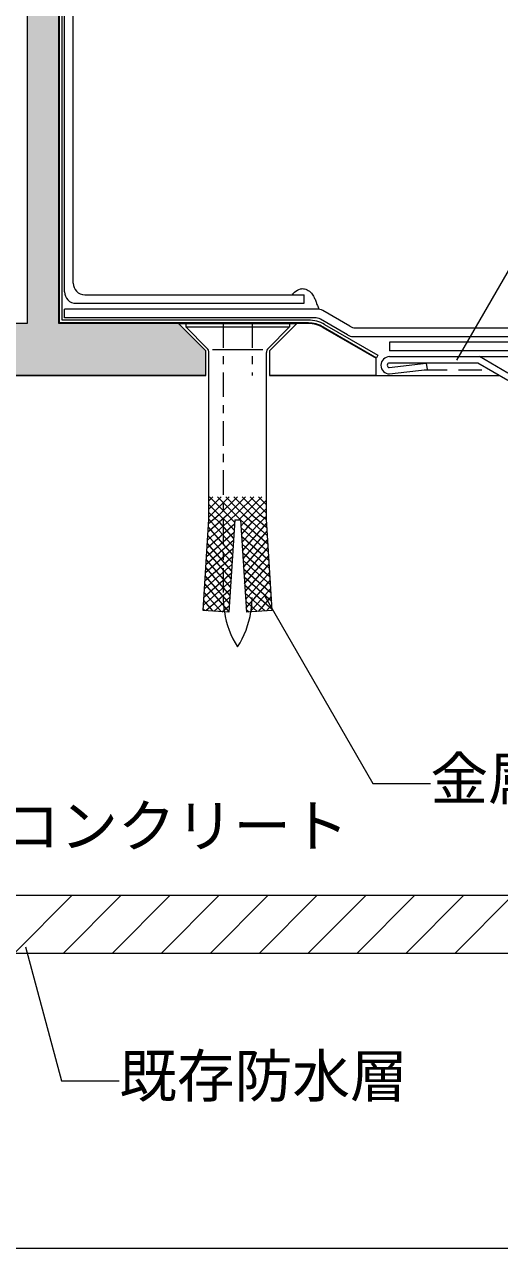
# Model space of a CAD drawing. Units: millimetres on the paper, with parts at other scales. Extents: x -135 to 135, y -94 to 92.
# Drawn here: x -37.4 to 3.8, y -88 to 18 of the extents above; entities that cross this region are included whole.
import ezdxf
from ezdxf.enums import TextEntityAlignment as Align

# ---------------------------------------------------------------- set-up
doc = ezdxf.new("R2010")
doc.units = ezdxf.units.MM
doc.linetypes.add('DASHED2', pattern=[3, 2, -1])
doc.linetypes.add('USER1', pattern=[4.23336, 2.11668, -0.70556, 0.70556, -0.70556])
for name, color, linetype, lineweight in [('0-7_絶縁シート', 7, 'Continuous', 18), ('1-3_断熱材', 5, 'DASHED2', 9), ('1-4_リベットルーフ', 3, 'Continuous', 9), ('1-5_ＦＬ鋼板・ディスク', 7, 'Continuous', 9), ('1-7_設備', 7, 'Continuous', 9), ('1-8_下地など', 1, 'Continuous', 9), ('1-A_元図・躯体', 33, 'Continuous', 18), ('E-1', 7, 'Continuous', 9), ('F-F', 7, 'Continuous', 9)]:
    doc.layers.add(name, color=color, linetype=linetype, lineweight=lineweight)
doc.layers.add('1-B_その他', color=9, linetype='Continuous')
doc.styles.add('ＭＳ ゴシック', font='')
doc.styles.get('ＭＳ ゴシック').set_extended_font_data('MS Gothic')

# ---------------------------------------------------------------- blocks, each defined once
blk = doc.blocks.new('A$C08770052')
at = {"layer": '0-7_絶縁シート'}
for p, q in [((0, 19.138), (2.824, 21.962)), ((0, 16.31), (5.652, 21.962)), ((7.833, 15.352), (1.223, 21.962)), ((6.266, 19.747), (4.052, 21.962)), ((6.266, 19.747), (7.912, 21.974)), ((6.88, 21.962), (7.42, 21.309)), ((7.42, 21.309), (10.165, 18.481)), ((8.664, 19.803), (10.735, 22.152)), ((8.843, 16.98), (13.558, 22.331)), ((9.021, 14.157), (16.38, 22.509)), ((18.687, 13.637), (9.138, 22.052)), ((10.789, 13.138), (19.203, 22.687)), ((21.51, 13.815), (11.961, 22.23)), ((13.611, 13.316), (22.026, 22.866)), ((24.333, 13.994), (14.783, 22.408)), ((16.434, 13.495), (24.849, 23.044)), ((27.156, 14.172), (17.606, 22.587)), ((19.257, 13.673), (27.671, 23.223)), ((29.979, 14.35), (20.429, 22.765)), ((22.08, 13.851), (30.494, 23.401)), ((32.801, 14.529), (23.252, 22.943)), ((24.903, 14.03), (33.317, 23.579)), ((35.624, 14.707), (26.075, 23.122)), ((27.725, 14.208), (36.14, 23.758)), ((38.447, 14.885), (28.897, 23.3)), ((30.548, 14.386), (38.963, 23.936)), ((39.852, 16.313), (31.72, 23.478)), ((33.371, 14.565), (39.521, 21.545)), ((39.674, 19.136), (34.543, 23.657)), ((39.495, 21.959), (37.366, 23.835)), ((8, 12.357), (0, 20.357)), ((0, 13.481), (6.266, 19.747)), ((5.567, 11.962), (0, 17.528)), ((6.266, 16.919), (8.664, 19.803)), ((6.266, 19.747), (8.843, 16.98)), ((6.266, 14.091), (8.843, 16.98)), ((13.042, 13.28), (8.843, 16.98)), ((15.865, 13.459), (10.165, 18.481)), ((36.194, 14.743), (39.7, 18.722)), ((2.738, 11.962), (0, 14.7)), ((0, 4.996), (7.998, 12.994)), ((7.68, 15.505), (9.021, 14.157)), ((7.998, 12.994), (9.021, 14.157)), ((10.219, 13.102), (9.021, 14.157)), ((39.017, 14.921), (39.878, 15.899)), ((6.266, 5.605), (0, 11.871)), ((7.081, 1.962), (0, 9.043)), ((6.266, 8.434), (2.738, 11.962)), ((6.266, 11.262), (5.567, 11.962)), ((6.266, 11.262), (8.933, 8.37)), ((6.266, 8.434), (8.793, 10.912)), ((7.711, 1.962), (17.261, 10.377)), ((8.755, 5.547), (14.438, 10.555)), ((8.933, 8.37), (11.615, 10.733)), ((17.807, 1.324), (9.392, 10.874)), ((10.534, 1.784), (20.084, 10.198)), ((20.63, 1.146), (12.215, 10.695)), ((13.357, 1.605), (22.907, 10.02)), ((23.452, 0.967), (15.038, 10.517)), ((16.18, 1.427), (25.729, 9.841)), ((26.275, 0.789), (17.861, 10.339)), ((19.002, 1.249), (28.552, 9.663)), ((29.098, 0.611), (20.683, 10.16)), ((21.825, 1.07), (31.375, 9.485)), ((31.921, 0.432), (23.506, 9.982)), ((24.648, 0.892), (34.198, 9.306)), ((34.744, 0.254), (26.329, 9.804)), ((27.471, 0.713), (37.021, 9.128)), ((37.566, 0.076), (29.152, 9.625)), ((30.294, 0.535), (39.843, 8.95)), ((39.433, 0.982), (31.975, 9.447)), ((39.612, 3.805), (34.797, 9.268)), ((39.79, 6.628), (37.62, 9.09)), ((0, 2.168), (6.266, 8.434)), ((4.253, 1.962), (0, 6.215)), ((2.623, 1.962), (6.266, 5.605)), ((5.451, 1.962), (8.755, 5.547)), ((6.266, 8.434), (8.755, 5.547)), ((6.266, 5.605), (8.933, 8.37)), ((6.266, 5.605), (9.338, 1.859)), ((12.161, 1.681), (8.755, 5.547)), ((14.984, 1.502), (8.933, 8.37)), ((33.116, 0.357), (39.764, 6.214)), ((1.424, 1.962), (0, 3.386)), ((35.939, 0.178), (39.585, 3.391)), ((38.762, 0), (39.407, 0.568))]:
    blk.add_line(p, q, dxfattribs=at)
for points in [[(0, 10.653), (1.309, 11.962), (6.266, 16.919)], [(0, 7.824), (4.137, 11.962), (6.266, 14.091)]]:
    blk.add_lwpolyline(points, dxfattribs=at)

msp = doc.modelspace()

# ---------------------------------------------------------------- linework, layer by layer
at = {"layer": '1-3_断熱材'}
msp.add_line((-2.753, -11.918), (2.92, -11.918), dxfattribs=at)
at = {"layer": '1-4_リベットルーフ'}
for p, q in [((-33.902, -5.168), (-33.902, 45.957)), ((-33.152, -4.418), (-33.152, 45.957)), ((-32.902, -6.168), (-13.152, -6.168)), ((-32.152, -5.418), (-13.152, -5.418)), ((-13.152, -6.168), (-13.152, -5.418)), ((-33.902, -7.418), (-33.902, -6.668)), ((-12.031, -6.668), (-33.902, -6.668)), ((-12.232, -7.418), (-33.902, -7.418)), ((-9.193, -8.151), (-11.531, -6.801)), ((-9.394, -8.901), (-11.732, -7.551)), ((-8.693, -8.285), (14.26, -8.285)), ((-8.894, -9.035), (14.26, -9.035)), ((-5.74, -9.535), (-5.74, -10.285)), ((17.702, -9.535), (-5.74, -9.535)), ((17.53, -10.285), (-5.74, -10.285))]:
    msp.add_line(p, q, dxfattribs=at)
msp.add_lwpolyline([(-14.165, -5.373), (-14.095, -5.311), (-13.975, -5.206), (-13.852, -5.109), (-13.727, -5.024), (-13.597, -4.957), (-13.461, -4.913), (-13.379, -4.899), (-13.318, -4.895), (-13.209, -4.901), (-13.1, -4.92), (-12.991, -4.953), (-12.885, -4.998), (-12.785, -5.052), (-12.729, -5.088), (-12.677, -5.127), (-12.593, -5.199), (-12.516, -5.278), (-12.446, -5.363), (-12.383, -5.453), (-12.326, -5.547), (-12.296, -5.603), (-12.272, -5.651), (-12.234, -5.736), (-12.198, -5.821), (-12.164, -5.908), (-12.131, -5.994), (-12.099, -6.081), (-12.079, -6.131), (-12.06, -6.179), (-12.026, -6.261), (-11.992, -6.343), (-11.956, -6.424), (-11.92, -6.505), (-11.884, -6.586), (-11.863, -6.632)], dxfattribs=at)
for centre, start, end in [((-32.902, -5.168), 180, 270), ((-32.152, -4.418), 180, 270), ((-12.232, -8.418), 60.00002, 90), ((-12.031, -7.668), 60.00002, 90), ((-8.693, -7.285), 240.00002, 270), ((-8.894, -8.035), 240.00002, 270)]:
    msp.add_arc(centre, 1, start, end, dxfattribs=at)
at = {"layer": '1-5_ＦＬ鋼板・ディスク'}
for p, q in [((-5.763, -11.734), (-2.557, -11.339)), ((-5.74, -10.785), (17.759, -10.785)), ((1.911, -11.335), (-5.74, -11.335)), ((-2.557, -11.339), (-2.49, -11.885)), ((4.509, -12.835), (1.911, -11.335)), ((4.509, -12.2), (2.059, -10.785)), ((-5.74, -12.285), (-2.49, -11.885))]:
    msp.add_line(p, q, dxfattribs=at)
for radius, end in [(0.75, 270), (0.2, 263.40561)]:
    msp.add_arc((-5.74, -11.535), radius, 90, end, dxfattribs=at)
at = {"layer": '1-7_設備'}
for p, q in [((-37.152, 45.957), (-37.152, -7.918)), ((-34.402, -7.918), (-34.402, 45.957)), ((-37.152, -7.918), (-96.902, -7.918)), ((-12.768, -7.918), (-34.402, -7.918)), ((-23.402, -7.917), (-23.402, -8.217)), ((-23.402, -7.917), (-14.402, -7.917)), ((-16.255, -10.071), (-14.402, -8.217)), ((-14.402, -7.917), (-14.402, -8.217)), ((-11.518, -8.252), (-6.902, -10.918)), ((-21.402, -24.846), (-21.402, -10.425)), ((-21.092, -10.167), (-16.712, -10.167)), ((-16.402, -24.846), (-16.402, -10.425)), ((-6.902, -12.418), (-6.902, -10.918)), ((-21.652, -12.418), (-68.152, -12.418)), ((-6.902, -12.418), (-16.152, -12.418)), ((-21.902, -32.76), (-21.402, -24.846)), ((-19.152, -24.917), (-19.656, -32.902)), ((-15.902, -32.76), (-16.402, -24.846)), ((-19.656, -32.902), (-21.902, -32.76)), ((-15.902, -32.76), (-18.147, -32.902))]:
    msp.add_line(p, q, dxfattribs=at)
at = {"layer": '1-7_設備', "linetype": 'USER1'}
for p, q in [((-20.152, -7.917), (-20.152, -31.624)), ((-17.652, -7.917), (-17.652, -12.42))]:
    msp.add_line(p, q, dxfattribs=at)
at = {"layer": '1-7_設備'}
for points in [[(-21.652, -12.418), (-21.652, -10.292), (-24.027, -7.917), (-13.777, -7.917), (-16.152, -10.292), (-16.152, -12.418)], [(-21.548, -10.071), (-23.402, -8.217), (-14.402, -8.217)], [(-19.152, -24.917), (-18.652, -24.917), (-18.147, -32.902)]]:
    msp.add_lwpolyline(points, dxfattribs=at)
for centre, radius, start, end in [((-12.768, -10.418), 2.5, 60, 90), ((-21.902, -10.425), 0.5, 0, 45), ((-15.902, -10.425), 0.5, 135, 180), ((-12.152, -31.624), 8, 189.0103, 212.46174), ((-25.652, -31.624), 8, 327.53826, 350.9897)]:
    msp.add_arc(centre, radius, start, end, dxfattribs=at)
at = {"layer": '1-7_設備', "linetype": 'USER1'}
for centre, start, end in [((-12.152, -31.624), 180, 189.0103), ((-25.652, -31.624), 350.9897, 0)]:
    msp.add_arc(centre, 8, start, end, dxfattribs=at)
at = {"layer": '1-8_下地など'}
for p, q in [((-34.102, -7.618), (-34.102, 45.957)), ((-12.768, -7.618), (-34.102, -7.618)), ((-11.493, -8.209), (-6.877, -10.874))]:
    msp.add_line(p, q, dxfattribs=at)
for points in [[(-12.768, -7.868), (-34.352, -7.868), (-34.352, 45.957)], [(-11.368, -7.993), (-6.752, -10.658), (-6.877, -10.874)]]:
    msp.add_lwpolyline(points, dxfattribs=at)
for radius in [2.8, 2.55]:
    msp.add_arc((-12.768, -10.418), radius, 60, 90, dxfattribs=at)
at = {"layer": '1-A_元図・躯体', "color": 7, "lineweight": 9}
for p, q in [((-68.152, -12.418), (-21.652, -12.418)), ((-16.152, -12.418), (3.786, -12.418))]:
    msp.add_line(p, q, dxfattribs=at)
at = {"layer": '1-A_元図・躯体'}
for p, q in [((-96.902, -57.418), (95.598, -57.418)), ((-38.233, -62.418), (-33.233, -57.418)), ((-33.991, -62.418), (-28.991, -57.418)), ((-29.748, -62.418), (-24.748, -57.418)), ((-25.506, -62.418), (-20.506, -57.418)), ((-21.263, -62.418), (-16.263, -57.418)), ((-17.02, -62.418), (-12.02, -57.418)), ((-12.778, -62.418), (-7.778, -57.418)), ((-8.535, -62.418), (-3.535, -57.418)), ((-4.292, -62.418), (0.708, -57.418)), ((-0.05, -62.418), (4.95, -57.418)), ((-96.902, -62.418), (95.598, -62.418))]:
    msp.add_line(p, q, dxfattribs=at)
at = {"layer": '1-B_その他'}
for points in [[(-37.152, 45.957), (-34.402, 45.957), (-37.152, -7.918), (-34.402, -7.918)], [(-65.777, -7.917), (-68.152, -10.292), (-24.027, -7.918), (-21.652, -10.292)], [(-68.152, -10.292), (-68.152, -12.418), (-21.652, -10.292), (-21.652, -12.418)]]:
    msp.add_solid(points, dxfattribs=at)
at = {"layer": 'E-1'}
msp.add_line((0.096, -11.075), (10.704, 7.299), dxfattribs=at)
for points in [[(-16.554, -31.535), (-7.194, -47.746), (-2.194, -47.746)], [(-37.279, -61.876), (-34.167, -73.489), (-29.167, -73.489)]]:
    msp.add_lwpolyline(points, dxfattribs=at)
at = {"layer": 'F-F'}
msp.add_lwpolyline([(-135, 92), (135, 92), (135, -88), (-135, -88)], dxfattribs=at)

# ---------------------------------------------------------------- block references
at = {"layer": '1-7_設備', "xscale": 0.25, "yscale": 0.25, "rotation": 270}
msp.add_blockref('A$C08770052', (-21.892, -22.917), dxfattribs=at)

# ---------------------------------------------------------------- texts
at = {"layer": 'E-1', "style": 'ＭＳ ゴシック'}
for s, p in [('金属拡張アンカー', (-2.194, -50.246)), ('保護コンクリート', (-49.279, -54.335)), ('既存防水層', (-29.167, -75.989))]:
    msp.add_text(s, height=3.666, dxfattribs=at).set_placement(p, align=Align.BOTTOM_LEFT)

doc.saveas('drawing.dxf')
